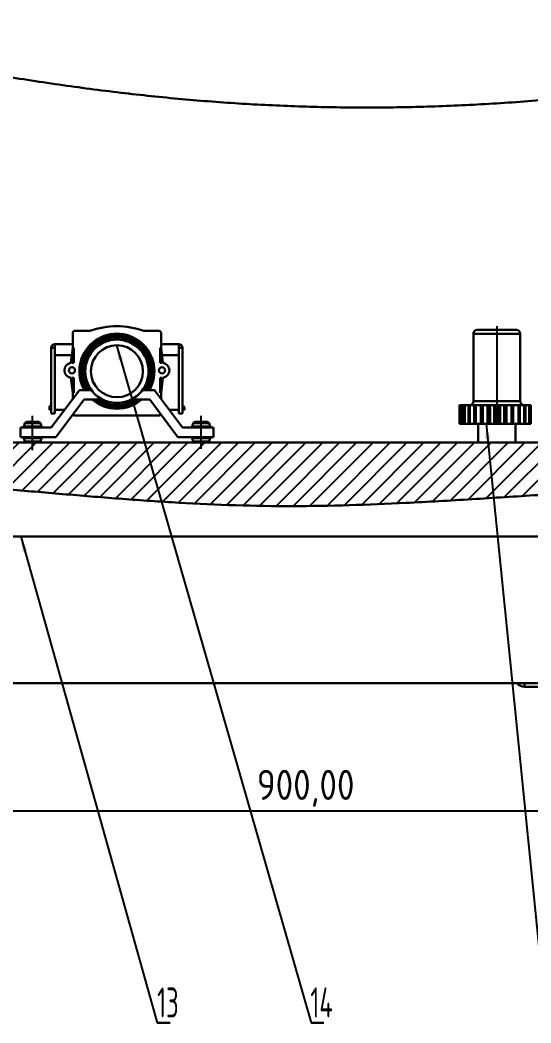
# Model space of a CAD drawing. Header units: millimetres. Extents: x 0 to 4412, y -498 to 1086.
# Drawn here: x 271.1 to 407.1, y 327.4 to 594.4 of the extents above; entities that cross this region are included whole.
import ezdxf

# ---------------------------------------------------------------- set-up
doc = ezdxf.new("R2010")
doc.units = ezdxf.units.MM
doc.header["$LTSCALE"] = 1.8
doc.header["$PDSIZE"] = -1
doc.linetypes.add('CENTER', pattern=[10.16, 6.35, -1.27, 1.27, -1.27])
doc.linetypes.add('CENTERX2', pattern=[20.32, 12.7, -2.54, 2.54, -2.54])
doc.layers.add('10', color=7, linetype='Continuous')
doc.styles.add('SLDTEXTSTYLE3', font='TXT', dxfattribs={"width": 0.7})
doc.dimstyles.new('ISO-25', dxfattribs={"dimtxt": 2.5, "dimasz": 2.5, "dimexe": 1.25, "dimexo": 0.625, "dimtad": 1, "dimtxsty": 'Standard', "dimcen": 2.5, "dimadec": 0, "dimazin": 0, "dimtfac": 1, "dimtmove": 0, "dimatfit": 3, "dimfxl": 1, "dimarcsym": 0})
doc.dimstyles.new('SLDDIMSTYLE2', dxfattribs={"dimtxt": 0.18, "dimasz": 4.08, "dimexe": 0, "dimexo": 0.0625, "dimgap": 0, "dimtad": 0, "dimtih": 1, "dimtoh": 1, "dimdec": 0, "dimrnd": 1e-09, "dimzin": 0, "dimdsep": 46, "dimtxsty": 'Standard', "dimsah": 1, "dimcen": 0.09, "dimadec": 0, "dimazin": 0, "dimtfac": 4.08, "dimtdec": 0, "dimtofl": 0, "dimtmove": 0, "dimatfit": 3, "dimfxl": 1, "dimfrac": 2, "dimtolj": 1, "dimtzin": 0, "dimarcsym": 0})

# ---------------------------------------------------------------- blocks, each defined once
blk = doc.blocks.new('SW_NOTE_0_10')
at = {"layer": '10', "color": 0}
for p, q in [((0, 0), (3.46, 0)), ((3.46, 0), (0, 0)), ((0, 0), (3.46, 0)), ((3.46, 0), (0, 0)), ((0, 0), (3.46, 0)), ((3.46, 0), (0, 0))]:
    blk.add_line(p, q, dxfattribs=at)
at = {"layer": '10', "color": 0, "insert": (2.82, 9.45), "char_height": 8, "attachment_point": 2, "style": 'SLDTEXTSTYLE3'}
blk.add_mtext('{\\Fgbenor|c134;14}', dxfattribs=at)
blk = doc.blocks.new('SW_NOTE_0_14')
at = {"layer": '10', "color": 0}
for p, q in [((0, 0), (3.46, 0)), ((3.46, 0), (0, 0)), ((0, 0), (3.46, 0)), ((3.46, 0), (0, 0)), ((0, 0), (3.46, 0)), ((3.46, 0), (0, 0))]:
    blk.add_line(p, q, dxfattribs=at)
at = {"layer": '10', "color": 0, "insert": (2.82, 9.45), "char_height": 8, "attachment_point": 2, "style": 'SLDTEXTSTYLE3'}
blk.add_mtext('{\\Fgbenor|c134;13}', dxfattribs=at)
blk = doc.blocks.new('*D51')
at = {"color": 0, "lineweight": -2, "transparency": 16777216}
for p, q in [((122.13, 417.89), (122.13, 381.85)), ((572.13, 417.89), (572.13, 381.85)), ((126.21, 383.85), (568.05, 383.85))]:
    blk.add_line(p, q, dxfattribs=at)
at = {"color": 0, "transparency": 16777216}
for points in [[(126.21, 384.53), (126.21, 383.17), (122.13, 383.85)], [(568.05, 384.53), (568.05, 383.17), (572.13, 383.85)]]:
    blk.add_solid(points, dxfattribs=at)
at = {"layer": 'Defpoints', "color": 0, "transparency": 16777216}
for p in [(122.13, 417.89), (572.13, 417.89), (572.13, 383.85)]:
    blk.add_point(p, dxfattribs=at)
at = {"color": 0, "transparency": 16777216, "insert": (347.13, 389.87), "char_height": 3.5, "attachment_point": 5}
blk.add_mtext('{\\Fgbenor|c134;\\H2.28571x;900,00}', dxfattribs=at)

msp = doc.modelspace()

# ---------------------------------------------------------------- hatches: boundary and pattern name
at = {"layer": '10', "linetype": 'Continuous'}
h = msp.add_hatch(dxfattribs=at)
h.set_pattern_fill('ANSI31', color=256, style=0)
edge = h.paths.add_edge_path(flags=0)
edge.add_line((572.1298, 478.5079), (572.1298, 481.8883))
edge.add_line((572.1298, 481.8883), (252.1298, 481.8883))
edge.add_line((252.1298, 481.8883), (252.1298, 481.3883))
edge.add_line((252.1298, 481.3883), (127.1298, 481.3883))
edge.add_line((127.1298, 481.3883), (127.1298, 481.8883))
edge.add_line((127.1298, 481.8883), (122.1298, 481.8883))
edge.add_line((122.1298, 481.8883), (122.1298, 463.3259))
edge.add_spline(control_points=[(122.1298, 463.3259), (139.2239, 462.9203), (191.1018, 475.3366), (259.7772, 470.4539), (356.2491, 461.2803), (449.2649, 474.0667), (526.228, 465.6179), (563.8322, 474.4689), (572.1298, 478.5079)], knot_values=[0.12712431, 0.12712431, 0.12712431, 0.12712431, 0.17022964, 0.2466604, 0.30551093, 0.41178497, 0.47937023, 0.50236508, 0.50236508, 0.50236508, 0.50236508], weights=[1, 1, 1, 1, 1, 1, 1, 1, 1], degree=3, periodic=0)

# ---------------------------------------------------------------- linework, layer by layer
at = {"color": 7, "linetype": 'Continuous', "lineweight": 30}
for p, q in [((285.1075, 511.1383), (285.1075, 507.1693)), ((289.6749, 511.6383), (285.6075, 511.6383)), ((308.1037, 511.6383), (304.0363, 511.6383)), ((308.6037, 511.1383), (308.6037, 507.1693)), ((391.8006, 510.8883), (391.8006, 492.8883)), ((404.3006, 510.8883), (391.8006, 510.8883)), ((392.8006, 511.8883), (403.3006, 511.8883)), ((404.3006, 492.8883), (404.3006, 510.8883)), ((280.3556, 508.1383), (280.3556, 507.1383)), ((280.3556, 508.1383), (285.1075, 508.1383)), ((308.6037, 508.1383), (313.3556, 508.1383)), ((313.3556, 507.1383), (313.3556, 508.1383)), ((279.3556, 507.1383), (280.3556, 507.1383)), ((279.3556, 503.1383), (279.3556, 507.1383)), ((280.3556, 489.6383), (280.3556, 507.1383)), ((284.8537, 505.1383), (280.3556, 505.1383)), ((285.1075, 507.1693), (284.6016, 503.1221)), ((284.8556, 503.1383), (285.3556, 507.1383)), ((285.3556, 505.1383), (285.1056, 505.1383)), ((285.3556, 503.1383), (285.3556, 507.1383)), ((308.8556, 503.1383), (308.3556, 507.1383)), ((308.3556, 503.1383), (308.3556, 507.1383)), ((308.6056, 505.1383), (308.3556, 505.1383)), ((308.6037, 507.1693), (309.1096, 503.1221)), ((313.3556, 505.1383), (308.8576, 505.1383)), ((314.3556, 507.1383), (313.3556, 507.1383)), ((313.3556, 489.6383), (313.3556, 507.1383)), ((314.3556, 507.1383), (314.3556, 503.1383)), ((279.3556, 489.6383), (279.3556, 503.1383)), ((285.3556, 503.1383), (284.8556, 503.1383)), ((308.3556, 503.1383), (308.8556, 503.1383)), ((314.3556, 503.1383), (314.3556, 489.6383)), ((284.6016, 499.1545), (285.1075, 495.1073)), ((284.8556, 499.1383), (285.3556, 499.1383)), ((285.3556, 495.1383), (284.8556, 499.1383)), ((285.3556, 495.1383), (285.3556, 499.1383)), ((308.8556, 499.1383), (308.3556, 499.1383)), ((308.3556, 495.1383), (308.3556, 499.1383)), ((308.3556, 495.1383), (308.8556, 499.1383)), ((309.1096, 499.1545), (308.6037, 495.1073)), ((286.8556, 495.8883), (279.3556, 485.8883)), ((285.1075, 495.1073), (285.1075, 493.5575)), ((290.0251, 495.8883), (286.8556, 495.8883)), ((303.6862, 495.8883), (306.8556, 495.8883)), ((306.8556, 495.8883), (314.3556, 485.8883)), ((308.6037, 495.1073), (308.6037, 493.5575)), ((278.8556, 490.6383), (278.8556, 491.3883)), ((279.1056, 491.6383), (279.1056, 490.6383)), ((279.1056, 491.6383), (279.3556, 491.6383)), ((280.6056, 483.3883), (288.1056, 493.3883)), ((288.1056, 493.3883), (292.9305, 493.3883)), ((305.6056, 493.3883), (300.7807, 493.3883)), ((313.1056, 483.3883), (305.6056, 493.3883)), ((388.0727, 491.8883), (388.0727, 486.8883)), ((388.0866, 491.8883), (388.0866, 486.8883)), ((388.1432, 491.8883), (388.0866, 491.8883)), ((388.1432, 491.8883), (388.1432, 486.8883)), ((388.4382, 491.8883), (388.1432, 491.8883)), ((388.488, 491.8883), (388.488, 486.8883)), ((388.6467, 491.8883), (388.488, 491.8883)), ((388.6467, 491.8883), (388.6467, 486.8883)), ((389.2239, 491.8883), (388.6467, 491.8883)), ((389.3074, 491.8883), (389.3074, 486.8883)), ((389.5612, 491.8883), (389.3074, 491.8883)), ((389.5612, 491.8883), (389.5612, 486.8883)), ((390.5509, 491.8883), (389.5612, 491.8883)), ((390.5089, 491.8883), (390.5089, 486.8883)), ((390.8467, 491.8883), (390.5089, 491.8883)), ((390.8467, 491.8883), (390.8467, 486.8883)), ((392.0217, 491.8883), (390.8467, 491.8883)), ((391.8006, 492.8883), (392.3633, 492.8883)), ((392.04, 491.8883), (392.04, 486.8883)), ((392.4471, 491.8883), (392.04, 491.8883)), ((392.3633, 492.8883), (404.3006, 492.8883)), ((392.4471, 491.8883), (392.4471, 486.8883)), ((393.8088, 491.8883), (392.4471, 491.8883)), ((393.8088, 491.8883), (393.8088, 486.8883)), ((393.8338, 491.8883), (393.8088, 491.8883)), ((393.8338, 491.8883), (393.8338, 486.8883)), ((394.2924, 491.8883), (393.8338, 491.8883)), ((394.2924, 491.8883), (394.2924, 486.8883)), ((395.5994, 491.8883), (394.2924, 491.8883)), ((395.5994, 491.8883), (395.5994, 486.8883)), ((395.8119, 491.8883), (395.5994, 491.8883)), ((395.8119, 491.8883), (395.8119, 486.8883)), ((396.3019, 491.8883), (395.8119, 491.8883)), ((396.3019, 491.8883), (396.3019, 486.8883)), ((397.3123, 491.8883), (396.3019, 491.8883)), ((397.3123, 491.8883), (397.3123, 486.8883)), ((397.8879, 491.8883), (397.3123, 491.8883)), ((397.8879, 491.8883), (397.8879, 486.8883)), ((398.3878, 491.8883), (397.8879, 491.8883)), ((398.3878, 491.8883), (398.3878, 486.8883)), ((398.9268, 491.8883), (398.3878, 491.8883)), ((398.9268, 486.8883), (398.9268, 491.8883)), ((399.9709, 491.8883), (398.9268, 491.8883)), ((399.9709, 491.8883), (399.9709, 486.8883)), ((400.4591, 491.8883), (399.9709, 491.8883)), ((400.4591, 491.8883), (400.4591, 486.8883)), ((400.649, 491.8883), (400.4591, 491.8883)), ((400.649, 486.8883), (400.649, 491.8883)), ((401.97, 491.8883), (400.649, 491.8883)), ((401.97, 491.8883), (401.97, 486.8883)), ((402.425, 491.8883), (401.97, 491.8883)), ((402.425, 491.8883), (402.425, 486.8883)), ((402.4427, 491.8883), (402.425, 491.8883)), ((402.4427, 486.8883), (402.4427, 491.8883)), ((403.7979, 491.8883), (402.4427, 491.8883)), ((403.7979, 491.8883), (403.7979, 486.8883)), ((404.1998, 491.8883), (403.7979, 491.8883)), ((405.3745, 491.8883), (404.1565, 491.8883)), ((404.1998, 491.8883), (404.1998, 486.8883)), ((405.3745, 491.8883), (405.3745, 486.8883)), ((405.7058, 491.8883), (405.3745, 491.8883)), ((405.7058, 491.8883), (405.7058, 486.8883)), ((406.631, 491.8883), (405.7058, 491.8883)), ((406.631, 491.8883), (406.631, 486.8883)), ((406.8772, 491.8883), (406.631, 491.8883)), ((407.1298, 491.8883), (406.7938, 491.8883)), ((406.8772, 491.8883), (406.8772, 486.8883)), ((407.1298, 491.8883), (407.1298, 486.8883)), ((407.1317, 491.8883), (407.1298, 491.8883)), ((407.1317, 491.8883), (407.1317, 486.8883)), ((279.1056, 490.6383), (278.8556, 490.6383)), ((279.1056, 490.6383), (279.3556, 490.6383)), ((280.3556, 489.6383), (279.3556, 489.6383)), ((282.9181, 490.6383), (280.3556, 490.6383)), ((308.1037, 489.1383), (285.6075, 489.1383)), ((310.7931, 490.6383), (313.3556, 490.6383)), ((314.3556, 489.6383), (313.3556, 489.6383)), ((314.6056, 490.6383), (314.3556, 490.6383)), ((314.6056, 491.1383), (314.8556, 491.1383)), ((314.6056, 490.6383), (314.6056, 491.1383)), ((314.8556, 490.6383), (314.6056, 490.6383)), ((314.8556, 491.1383), (314.8556, 490.6383)), ((271.1556, 483.3883), (271.1556, 485.8883)), ((271.1556, 485.8883), (274.4056, 485.8883)), ((272.2917, 487.0464), (272.0196, 486.2302)), ((272.0196, 486.2302), (274.4056, 486.2302)), ((276.5196, 487.0464), (272.2917, 487.0464)), ((272.766, 487.3883), (274.4056, 487.3883)), ((274.4056, 487.3883), (276.0452, 487.3883)), ((274.4056, 486.2302), (276.7917, 486.2302)), ((279.3556, 485.8883), (274.4056, 485.8883)), ((276.7917, 486.2302), (276.5196, 487.0464)), ((314.3556, 485.8883), (319.3056, 485.8883)), ((317.1917, 487.0464), (316.9196, 486.2302)), ((316.9196, 486.2302), (321.6917, 486.2302)), ((321.4196, 487.0464), (317.1917, 487.0464)), ((317.666, 487.3883), (319.3056, 487.3883)), ((319.3056, 487.3883), (320.9452, 487.3883)), ((319.3056, 485.8883), (322.5556, 485.8883)), ((321.6917, 486.2302), (321.4196, 487.0464)), ((322.5556, 485.8883), (322.5556, 483.3883)), ((388.1432, 486.8883), (388.0866, 486.8883)), ((388.4382, 486.8883), (388.1432, 486.8883)), ((388.6467, 486.8883), (388.488, 486.8883)), ((389.2239, 486.8883), (388.6467, 486.8883)), ((389.5612, 486.8883), (389.3074, 486.8883)), ((390.5509, 486.8883), (389.5612, 486.8883)), ((390.8467, 486.8883), (390.5089, 486.8883)), ((392.0217, 486.8883), (390.8467, 486.8883)), ((392.4471, 486.8883), (392.04, 486.8883)), ((393.8088, 486.8883), (392.4471, 486.8883)), ((393.0506, 486.8883), (393.0506, 481.8883)), ((393.8338, 486.8883), (393.8088, 486.8883)), ((394.2924, 486.8883), (393.8338, 486.8883)), ((395.5994, 486.8883), (394.2924, 486.8883)), ((395.8119, 486.8883), (395.5994, 486.8883)), ((396.3019, 486.8883), (395.8119, 486.8883)), ((397.3123, 486.8883), (396.3019, 486.8883)), ((397.8879, 486.8883), (397.3123, 486.8883)), ((398.3878, 486.8883), (397.8879, 486.8883)), ((398.9268, 486.8883), (398.3878, 486.8883)), ((399.9709, 486.8883), (398.9268, 486.8883)), ((400.4591, 486.8883), (399.9709, 486.8883)), ((400.649, 486.8883), (400.4591, 486.8883)), ((401.97, 486.8883), (400.649, 486.8883)), ((402.425, 486.8883), (401.97, 486.8883)), ((402.4427, 486.8883), (402.425, 486.8883)), ((403.7979, 486.8883), (402.4427, 486.8883)), ((403.0506, 481.8883), (403.0506, 486.8883)), ((404.1998, 486.8883), (403.7979, 486.8883)), ((405.3745, 486.8883), (404.1565, 486.8883)), ((405.7058, 486.8883), (405.3745, 486.8883)), ((406.631, 486.8883), (405.7058, 486.8883)), ((406.8772, 486.8883), (406.631, 486.8883)), ((407.1298, 486.8883), (406.7938, 486.8883)), ((407.1317, 486.8883), (407.1298, 486.8883)), ((274.4056, 483.3883), (271.1556, 483.3883)), ((274.4056, 483.3883), (280.6056, 483.3883)), ((319.3056, 483.3883), (313.1056, 483.3883)), ((322.5556, 483.3883), (319.3056, 483.3883)), ((252.1298, 481.8883), (572.1298, 481.8883)), ((272.0196, 483.0464), (272.2917, 482.2302)), ((276.7917, 483.0464), (272.0196, 483.0464)), ((272.2917, 482.2302), (274.4056, 482.2302)), ((274.4056, 482.2302), (276.5196, 482.2302)), ((276.5196, 482.2302), (276.7917, 483.0464)), ((316.9196, 483.0464), (317.1917, 482.2302)), ((319.3056, 483.0464), (316.9196, 483.0464)), ((317.1917, 482.2302), (319.3056, 482.2302)), ((321.6917, 483.0464), (319.3056, 483.0464)), ((319.3056, 482.2302), (321.4196, 482.2302)), ((321.4196, 482.2302), (321.6917, 483.0464)), ((562.1298, 456.8883), (132.1298, 456.8883)), ((132.1298, 456.8883), (562.1298, 456.8883)), ((214.22, 417.8883), (474.5347, 417.8883)), ((405.4498, 417.8883), (405.4498, 416.8883)), ((470.4498, 416.8883), (405.4498, 416.8883))]:
    msp.add_line(p, q, dxfattribs=at)
for centre, radius in [((296.8556, 500.8883), 8.4294), ((296.8556, 500.8883), 6.9301), ((284.8556, 501.1383), 0.825), ((308.8556, 501.1383), 0.825)]:
    msp.add_circle(centre, radius, dxfattribs=at)
for centre, radius, start, end in [((296.8556, 491.6383), 21.25, 70.250077, 109.749923), ((285.6075, 511.1383), 0.5, 90, 180), ((296.8556, 500.8883), 9.9901, 329.967213, 210.032787), ((296.8556, 500.8883), 9.4902, 328.206506, 211.793494), ((296.8556, 500.8883), 9.3978, 90, 212.143205), ((296.8556, 500.8883), 8.99, 90, 213.791574), ((296.8556, 500.8883), 9.3978, 327.856795, 90), ((296.8556, 500.8883), 8.99, 326.208426, 90), ((308.1037, 511.1383), 0.5, 360, 90), ((392.8006, 510.8883), 1, 90, 180), ((403.3006, 510.8883), 1, 360, 90), ((280.3556, 507.1383), 1, 90, 180), ((313.3556, 507.1383), 1, 360, 90), ((284.8556, 501.1383), 2, 97.295384, 262.704616), ((308.8556, 501.1383), 2, 277.295384, 82.704616), ((296.8556, 500.8883), 8.465, 216.204387, 242.37498), ((296.8556, 500.8883), 8.465, 297.62502, 323.795613), ((279.1056, 491.3883), 0.25, 90, 180), ((296.8556, 500.8883), 9.9901, 228.6548, 311.3452), ((296.8556, 500.8883), 9.4902, 232.212521, 307.787479), ((296.8556, 500.8883), 9.3978, 232.944846, 307.055154), ((296.8556, 500.8883), 8.99, 236.538874, 303.461126), ((314.3556, 491.1383), 0.5, 360, 90), ((314.3556, 491.1383), 0.25, 360, 90), ((390.8006, 492.8883), 1, 270, 360), ((405.3006, 492.8883), 1, 180, 270), ((285.6075, 489.6383), 0.5, 202.925534, 270), ((308.1037, 489.6383), 0.5, 270, 337.074466), ((271.5452, 486.3883), 0.5, 270, 341.565051), ((272.766, 486.8883), 0.5, 90, 161.565051), ((276.0452, 486.8883), 0.5, 18.434949, 90), ((277.266, 486.3883), 0.5, 198.434949, 270), ((316.4452, 486.3883), 0.5, 270, 341.565051), ((317.666, 486.8883), 0.5, 90, 161.565051), ((320.9452, 486.8883), 0.5, 18.434949, 90), ((322.166, 486.3883), 0.5, 198.434949, 270), ((271.5452, 482.8883), 0.5, 18.434949, 90), ((277.266, 482.8883), 0.5, 90, 161.565051), ((316.4452, 482.8883), 0.5, 18.434949, 90), ((322.166, 482.8883), 0.5, 90, 161.565051), ((272.766, 482.3883), 0.5, 198.434949, 270), ((276.0452, 482.3883), 0.5, 270, 341.565051), ((317.666, 482.3883), 0.5, 198.434949, 270), ((320.9452, 482.3883), 0.5, 270, 341.565051), ((405.4498, 419.3883), 2.5, 216.869898, 270)]:
    msp.add_arc(centre, radius, start, end, dxfattribs=at)
for points, knots in [([(562.1298, 589.5861), (560.418, 589.9257), (556.9413, 590.6155), (551.1336, 591.2067), (544.6802, 591.4593), (537.5792, 591.2908), (530.2798, 590.7627), (522.8225, 589.9315), (515.2496, 588.8592), (506.1328, 587.3651), (495.5543, 585.4284), (483.6172, 583.1626), (470.5802, 580.8376), (456.5562, 578.5645), (441.5857, 576.4314), (426.9755, 574.6574), (411.7966, 573.152), (396.0187, 571.9894), (379.6034, 571.255), (363.3874, 571.0121), (347.2864, 571.2556), (331.2159, 571.9804), (315.0917, 573.1813), (298.8291, 574.8524), (282.3439, 576.9903), (265.5516, 579.5819), (248.4207, 582.6412), (230.9915, 585.9948), (215.3533, 588.8746), (201.6398, 591.089), (189.9673, 592.6594), (178.3703, 593.8016), (167.6955, 594.3612), (157.9687, 594.381), (149.199, 593.93), (140.5699, 593.0149), (134.9327, 591.9083), (132.1298, 591.358)], [0, 0, 0, 0, 0.01207436, 0.02452264, 0.04035741, 0.05675401, 0.07366056, 0.09100105, 0.10868194, 0.1265972, 0.15494543, 0.18311924, 0.21070013, 0.2466081, 0.28145299, 0.31536439, 0.3484736, 0.3870273, 0.42485882, 0.46219635, 0.49926881, 0.5363048, 0.57353144, 0.61117334, 0.64945174, 0.68858385, 0.72877304, 0.76989819, 0.81144145, 0.83883377, 0.86604343, 0.89295339, 0.91947373, 0.94000271, 0.96025179, 0.98023697, 1, 1, 1, 1]), ([(132.1298, 463.5828), (135.0411, 463.8378), (140.9196, 464.3527), (149.7363, 465.6499), (158.6122, 467.109), (167.4853, 468.605), (177.1933, 470.0798), (187.6966, 471.2462), (198.9563, 472.0192), (211.304, 472.3949), (224.7614, 472.2784), (239.3523, 471.6354), (253.8884, 470.6298), (268.5419, 469.4065), (283.3583, 468.1169), (298.3485, 466.8857), (313.3982, 465.8536), (328.4879, 465.1453), (343.5997, 464.9145), (358.7114, 465.1894), (374.6509, 465.8494), (391.4089, 466.8212), (408.9768, 467.9502), (426.5107, 468.9879), (444.0043, 469.7281), (461.4561, 469.9842), (476.8932, 469.5492), (490.3453, 469.0097), (501.8594, 468.6259), (513.4349, 468.4877), (523.6359, 468.7337), (532.4517, 469.3055), (539.8838, 470.0586), (547.3517, 471.136), (554.8161, 472.5344), (559.6954, 473.9143), (562.1298, 474.6028)], [0, 0, 0, 0, 0.020314618, 0.041019116, 0.06193531, 0.0828586, 0.103581032, 0.130199014, 0.156306957, 0.182030483, 0.216070331, 0.249848978, 0.283560213, 0.317371233, 0.352083655, 0.38696419, 0.421942681, 0.456960947, 0.491981038, 0.527001851, 0.562031012, 0.602892373, 0.643707993, 0.68442832, 0.725011034, 0.765437335, 0.805746942, 0.832363113, 0.859043749, 0.885842919, 0.912840031, 0.92996439, 0.947255161, 0.96476132, 0.982418532, 1, 1, 1, 1])]:
    msp.add_open_spline(points, degree=3, knots=knots, dxfattribs=at)
at = {"layer": '10', "linetype": 'CENTERX2', "lineweight": 25}
msp.add_line((398.0506, 512.8883), (398.0506, 490.8883), dxfattribs=at)
at = {"layer": '10', "linetype": 'CENTER', "lineweight": 25}
for p, q in [((274.4056, 479.901), (274.4056, 489.0464)), ((319.3056, 480.2682), (319.3056, 489.0464))]:
    msp.add_line(p, q, dxfattribs=at)

# ---------------------------------------------------------------- block references
at = {"layer": '10'}
for name, p in [('SW_NOTE_0_14', (307.6194, 327.43)), ('SW_NOTE_0_10', (348.5585, 327.43))]:
    msp.add_blockref(name, p, dxfattribs=at)

# ---------------------------------------------------------------- dimensions: what is measured, and where the dimension line sits
dim = msp.add_linear_dim(base=(572.1298, 383.8477), p1=(122.1298, 417.8883), p2=(572.1298, 417.8883), text='{\\Fgbenor|c134;\\H2.28571x;<>}', dimstyle='ISO-25', override={"dimtxt": 3.5, "dimasz": 4.08, "dimexe": 2, "dimexo": 0, "dimgap": 1.524, "dimtih": 1, "dimtoh": 1, "dimlfac": 2, "dimzin": 0, "dimadec": 2, "dimtzin": 0})
dim.commit()
dim.dimension.update_dxf_attribs({"geometry": '*D51', "text_midpoint": (347.1298, 383.8477), "dimtype": 160})

# ---------------------------------------------------------------- leaders
for points in [[(296.7491, 507.8175), (348.5585, 327.43)], [(395.228, 486.8883), (411.3262, 327.43)], [(271.2659, 456.8883), (307.6194, 327.43)]]:
    msp.add_leader(points, dimstyle='SLDDIMSTYLE2', dxfattribs=at)

doc.saveas('drawing.dxf')
